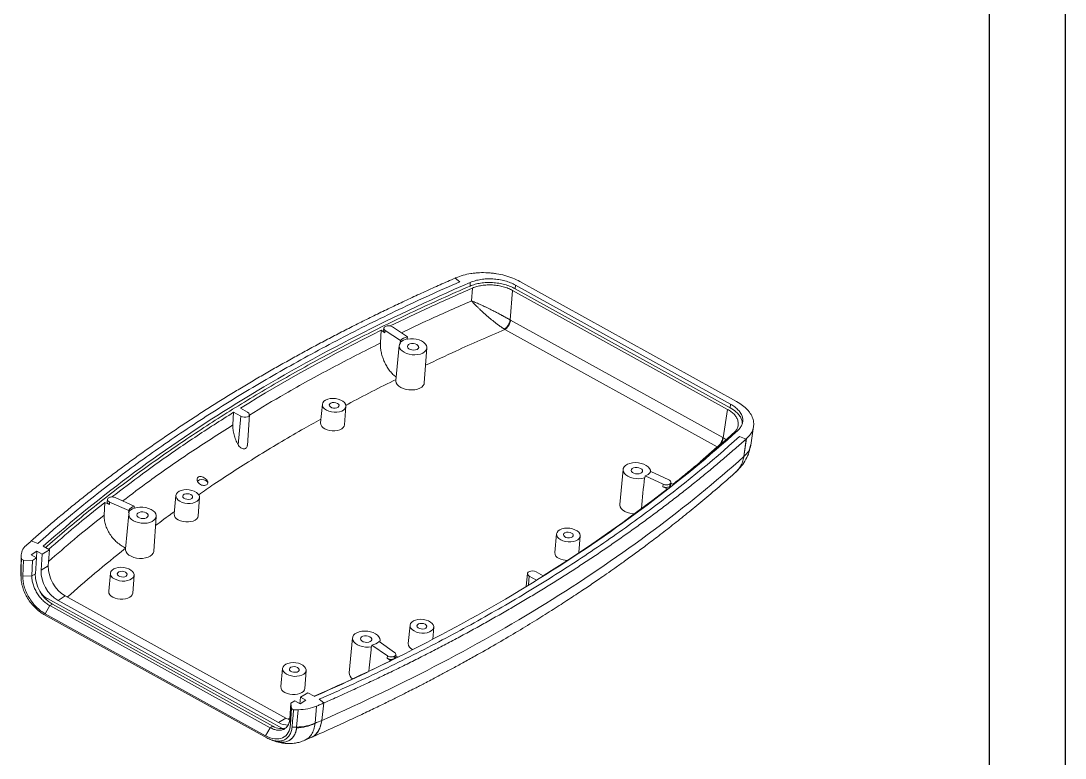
# Model space of a CAD drawing. Header units: inches. Extents: x 1568 to 2997, y 532 to 848.
# Drawn here: x 2470.1 to 2573.8, y 602.2 to 675.4 of the extents above; entities that cross this region are included whole.
import ezdxf

# ---------------------------------------------------------------- set-up
doc = ezdxf.new("R2010")
doc.units = ezdxf.units.IN

msp = doc.modelspace()

# ---------------------------------------------------------------- linework, layer by layer
for p, q in [((2573.801, 847.734), (2573.801, 531.77)), ((2566.278, 840.211), (2566.278, 539.293))]:
    msp.add_line(p, q)
at = {"color": 7, "linetype": 'Continuous', "lineweight": 15}
for p, q in [((2513.264, 649.892), (2513.731, 649.537)), ((2513.731, 649.537), (2513.264, 649.892)), ((2514.756, 649.461), (2514.73, 649.099)), ((2514.873, 647.634), (2514.977, 648.9)), ((2519.209, 648.836), (2519.245, 649.197)), ((2519.245, 649.197), (2540.595, 637.377)), ((2541.185, 637.649), (2519.673, 649.559)), ((2518.72, 645.735), (2518.96, 648.666)), ((2518.96, 648.666), (2540.286, 636.859)), ((2519.209, 648.836), (2540.56, 637.015)), ((2506.183, 644.926), (2506.154, 644.682)), ((2506.346, 645.104), (2506.331, 645.097)), ((2507.022, 645.055), (2508.515, 644.054)), ((2539.25, 633.133), (2518.201, 644.786)), ((2518.761, 645.712), (2518.72, 645.735)), ((2518.761, 645.712), (2539.81, 634.058)), ((2505.922, 644.709), (2505.844, 643.453)), ((2506.285, 644.466), (2505.922, 644.709)), ((2506.285, 644.466), (2506.312, 644.704)), ((2507.817, 643.696), (2506.312, 644.704)), ((2507.796, 643.496), (2507.817, 643.696)), ((2508.515, 644.054), (2508.501, 643.857)), ((2508.537, 643.833), (2508.501, 643.857)), ((2507.712, 643.193), (2507.381, 639.731)), ((2507.833, 643.472), (2507.796, 643.496)), ((2510.189, 639.493), (2510.446, 642.961)), ((2491.193, 635.315), (2491.264, 636.569)), ((2491.982, 636.171), (2491.264, 636.569)), ((2491.933, 636.983), (2492.65, 636.586)), ((2500.074, 637.365), (2499.899, 635.534)), ((2502.282, 635.332), (2502.418, 637.166)), ((2540.286, 636.859), (2539.851, 634.036)), ((2540.595, 637.377), (2540.56, 637.015)), ((2491.706, 633.356), (2491.982, 636.171)), ((2492.634, 633.265), (2492.829, 636.339)), ((2542.591, 633.303), (2542.878, 635.165)), ((2539.851, 634.036), (2539.81, 634.058)), ((2541.495, 634.165), (2542.127, 633.913)), ((2541.495, 634.165), (2542.127, 633.913)), ((2542.178, 633.959), (2541.902, 632.173)), ((2542.127, 633.913), (2541.902, 632.173)), ((2542.127, 633.913), (2541.902, 632.173)), ((2529.921, 630.898), (2529.589, 627.435)), ((2532.101, 630.251), (2532.082, 630.05)), ((2533.903, 629.428), (2532.101, 630.251)), ((2532.654, 630.652), (2532.655, 630.665)), ((2532.669, 630.682), (2534.458, 629.865)), ((2541.131, 630.657), (2541.184, 630.713)), ((2532.039, 630.07), (2532.082, 630.05)), ((2533.903, 629.428), (2533.884, 629.185)), ((2534.319, 628.987), (2533.884, 629.185)), ((2534.551, 629.219), (2534.57, 629.463)), ((2534.551, 629.219), (2534.568, 629.233)), ((2534.581, 629.471), (2534.568, 629.233)), ((2534.57, 629.463), (2534.581, 629.471)), ((2534.651, 629.372), (2534.665, 629.617)), ((2534.66, 629.528), (2534.878, 629.428)), ((2485.532, 628.313), (2485.357, 626.483)), ((2478.42, 626.371), (2478.484, 627.622)), ((2478.932, 627.425), (2478.484, 627.622)), ((2478.747, 627.936), (2478.719, 627.69)), ((2478.841, 628.071), (2478.83, 628.062)), ((2478.932, 627.425), (2478.959, 627.664)), ((2480.861, 626.824), (2478.959, 627.664)), ((2479.5, 628.107), (2481.405, 627.265)), ((2481.405, 627.265), (2481.389, 627.068)), ((2487.74, 626.28), (2487.876, 628.114)), ((2480.853, 626.475), (2480.522, 623.013)), ((2480.841, 626.623), (2480.861, 626.824)), ((2480.885, 626.604), (2480.841, 626.623)), ((2481.433, 627.049), (2481.389, 627.068)), ((2483.33, 622.774), (2483.587, 626.243)), ((2523.323, 624.493), (2523.148, 622.663)), ((2525.544, 622.653), (2525.666, 624.294)), ((2471.816, 623.555), (2471.183, 623.807)), ((2471.183, 623.807), (2471.816, 623.555)), ((2472.99, 622.92), (2472.353, 623.272)), ((2470.176, 622.379), (2470.148, 620.586)), ((2470.151, 620.487), (2470.178, 622.269)), ((2470.197, 621.998), (2470.178, 622.269)), ((2470.409, 621.881), (2470.197, 621.998)), ((2471.164, 622.416), (2471.736, 622.772)), ((2471.164, 622.416), (2471.702, 622.118)), ((2471.702, 622.118), (2471.305, 621.871)), ((2471.702, 622.118), (2471.582, 620.54)), ((2471.681, 622.13), (2471.736, 622.772)), ((2471.736, 622.772), (2472.274, 622.474)), ((2472.274, 622.474), (2472.154, 620.896)), ((2472.99, 622.92), (2472.274, 622.474)), ((2472.869, 621.342), (2472.99, 622.92)), ((2470.342, 620.31), (2470.409, 621.881)), ((2470.409, 621.881), (2471.305, 621.871)), ((2471.305, 621.871), (2471.239, 620.327)), ((2472.154, 620.896), (2472.869, 621.342)), ((2470.148, 620.454), (2470.151, 620.385)), ((2470.151, 620.487), (2470.169, 620.214)), ((2470.151, 620.385), (2470.166, 620.203)), ((2471.239, 620.327), (2470.342, 620.31)), ((2471.239, 620.327), (2471.582, 620.54)), ((2479.033, 620.605), (2478.862, 618.814)), ((2481.244, 618.612), (2481.377, 620.406)), ((2520.437, 620.573), (2520.301, 619.298)), ((2521.334, 619.92), (2520.616, 620.318)), ((2521.283, 620.734), (2522, 620.337)), ((2496.104, 605.173), (2472.777, 618.088)), ((2474.558, 618.339), (2473.843, 617.894)), ((2473.843, 617.894), (2495.729, 605.777)), ((2496.444, 606.222), (2474.558, 618.339)), ((2472.557, 616.582), (2473.015, 617.379)), ((2473.271, 617.538), (2473.015, 617.379)), ((2473.015, 617.379), (2494.901, 605.262)), ((2473.271, 617.538), (2495.157, 605.421)), ((2472.434, 616.511), (2494.552, 604.266)), ((2494.443, 604.465), (2472.557, 616.582)), ((2508.781, 615.442), (2508.606, 613.611)), ((2511.036, 614.048), (2511.124, 615.243)), ((2503.062, 614.179), (2502.731, 610.717)), ((2505.705, 613.811), (2507.248, 612.744)), ((2505.782, 613.758), (2505.796, 613.947)), ((2504.931, 613.29), (2504.967, 613.266)), ((2504.986, 613.467), (2504.967, 613.266)), ((2506.526, 612.401), (2504.986, 613.467)), ((2506.526, 612.401), (2506.506, 612.158)), ((2506.868, 611.908), (2506.506, 612.158)), ((2507.19, 612.106), (2507.21, 612.349)), ((2507.21, 612.349), (2507.224, 612.356)), ((2507.224, 612.356), (2507.211, 612.117)), ((2507.36, 612.3), (2507.373, 612.545)), ((2507.366, 612.414), (2507.584, 612.263)), ((2496.117, 611.147), (2495.945, 609.356)), ((2498.327, 609.154), (2498.46, 610.948)), ((2497.9, 608.287), (2498.615, 608.732)), ((2499.252, 608.38), (2498.615, 608.732)), ((2496.839, 606.154), (2496.931, 607.684)), ((2496.931, 607.684), (2497.327, 607.931)), ((2496.931, 607.684), (2497, 607.159)), ((2497.327, 607.931), (2497.866, 607.633)), ((2497.84, 607.647), (2497.9, 608.287)), ((2498.438, 607.989), (2497.866, 607.633)), ((2497.9, 608.287), (2498.438, 607.989)), ((2500.23, 607.726), (2499.764, 608.081)), ((2500.23, 607.726), (2499.764, 608.081)), ((2500.006, 605.985), (2500.23, 607.726)), ((2500.006, 605.985), (2500.23, 607.726)), ((2497, 607.159), (2496.907, 605.603)), ((2497.212, 607.042), (2497, 607.159)), ((2497.212, 607.042), (2497.673, 607.047)), ((2497.673, 607.047), (2497.522, 605.333)), ((2499.491, 607.402), (2499.343, 605.724)), ((2494.901, 605.262), (2495.157, 605.421)), ((2495.729, 605.777), (2496.444, 606.222)), ((2496.907, 605.603), (2496.839, 606.154)), ((2494.443, 604.465), (2494.901, 605.262)), ((2497.522, 605.333), (2497.06, 605.325)), ((2498.308, 604.007), (2498.997, 604.311)), ((2495.258, 603.957), (2495.172, 603.997))]:
    msp.add_line(p, q, dxfattribs=at)
at = {"color": 8, "linetype": 'Continuous', "lineweight": 15}
for p, q in [((2537.575, 631.64), (2539.25, 633.133)), ((2520.529, 619.435), (2520.616, 620.318)), ((2472.777, 618.088), (2472.648, 618.008)), ((2496.675, 606.134), (2496.842, 606.21)), ((2495.172, 603.997), (2495.129, 604.016))]:
    msp.add_line(p, q, dxfattribs=at)
at = {"color": 7, "linetype": 'Continuous', "lineweight": 15, "flags": 128}
for points in [[(2508.537, 643.833), (2508.815, 643.868), (2509.105, 643.866), (2509.394, 643.828), (2509.669, 643.757), (2509.917, 643.654), (2510.127, 643.524), (2510.29, 643.375), (2510.397, 643.211), (2510.445, 643.042), (2510.431, 642.873), (2510.356, 642.714), (2510.222, 642.571), (2510.037, 642.451), (2509.809, 642.358), (2509.547, 642.299), (2509.264, 642.274), (2508.973, 642.286), (2508.686, 642.333), (2508.418, 642.413), (2508.179, 642.524), (2507.981, 642.659), (2507.833, 642.813), (2507.741, 642.979), (2507.71, 643.149), (2507.741, 643.316), (2507.833, 643.472)], [(2509.444, 643.3), (2509.563, 643.211), (2509.63, 643.107), (2509.636, 642.999), (2509.583, 642.899), (2509.474, 642.818), (2509.323, 642.764), (2509.145, 642.744), (2508.961, 642.76), (2508.789, 642.809), (2508.648, 642.887), (2508.554, 642.985), (2508.517, 643.092), (2508.541, 643.198), (2508.623, 643.289), (2508.754, 643.357), (2508.921, 643.395), (2509.105, 643.397), (2509.286, 643.364), (2509.444, 643.3)], [(2510.189, 639.493), (2510.166, 639.379), (2510.082, 639.219), (2509.941, 639.077), (2509.749, 638.958), (2509.515, 638.868), (2509.249, 638.81), (2508.962, 638.787), (2508.667, 638.799), (2508.378, 638.848), (2508.107, 638.929), (2507.865, 639.041), (2507.664, 639.177), (2507.511, 639.332), (2507.415, 639.499), (2507.379, 639.671), (2507.381, 639.731)], [(2500.483, 636.786), (2500.298, 636.913), (2500.164, 637.058), (2500.088, 637.215), (2500.075, 637.374), (2500.125, 637.526), (2500.235, 637.665), (2500.4, 637.781), (2500.611, 637.87), (2500.855, 637.926), (2501.121, 637.946), (2501.393, 637.929), (2501.658, 637.876), (2501.9, 637.79), (2502.107, 637.676), (2502.267, 637.539), (2502.373, 637.387), (2502.417, 637.228), (2502.399, 637.071), (2502.318, 636.925), (2502.18, 636.796), (2501.991, 636.693), (2501.762, 636.62), (2501.505, 636.582), (2501.234, 636.58), (2500.964, 636.615), (2500.709, 636.685), (2500.483, 636.786)], [(2501.564, 637.459), (2501.676, 637.371), (2501.731, 637.269), (2501.72, 637.165), (2501.645, 637.075), (2501.516, 637.009), (2501.35, 636.978), (2501.171, 636.985), (2501.001, 637.029), (2500.865, 637.105), (2500.78, 637.201), (2500.758, 637.306), (2500.801, 637.405), (2500.905, 637.484), (2501.055, 637.533), (2501.23, 637.546), (2501.408, 637.52), (2501.564, 637.459)], [(2492.65, 636.586), (2492.763, 636.5), (2492.822, 636.399), (2492.821, 636.296), (2492.758, 636.202), (2492.642, 636.13), (2492.487, 636.088), (2492.311, 636.081), (2492.136, 636.11), (2491.982, 636.171)], [(2502.282, 635.332), (2502.243, 635.186), (2502.146, 635.047), (2501.996, 634.927), (2501.801, 634.832), (2501.57, 634.767), (2501.315, 634.736), (2501.049, 634.739), (2500.784, 634.776), (2500.536, 634.847), (2500.314, 634.946)], [(2532.039, 630.07), (2531.78, 630.007), (2531.498, 629.979), (2531.207, 629.987), (2530.92, 630.031), (2530.649, 630.109), (2530.407, 630.217), (2530.205, 630.351), (2530.052, 630.503), (2529.955, 630.669), (2529.919, 630.839), (2529.944, 631.006), (2530.031, 631.163), (2530.174, 631.302), (2530.368, 631.417), (2530.603, 631.504), (2530.87, 631.557), (2531.155, 631.576), (2531.446, 631.557), (2531.731, 631.504), (2531.995, 631.418), (2532.227, 631.302), (2532.416, 631.163), (2532.554, 631.006), (2532.635, 630.839), (2532.655, 630.669), (2532.655, 630.665)], [(2531.653, 631.004), (2531.772, 630.915), (2531.838, 630.811), (2531.845, 630.703), (2531.791, 630.603), (2531.683, 630.522), (2531.532, 630.469), (2531.354, 630.449), (2531.169, 630.464), (2530.997, 630.513), (2530.856, 630.591), (2530.763, 630.689), (2530.726, 630.796), (2530.749, 630.902), (2530.832, 630.993), (2530.963, 631.062), (2531.13, 631.099), (2531.313, 631.101), (2531.494, 631.069), (2531.653, 631.004)], [(2485.941, 627.735), (2485.756, 627.861), (2485.622, 628.007), (2485.546, 628.163), (2485.533, 628.322), (2485.583, 628.475), (2485.694, 628.613), (2485.858, 628.73), (2486.069, 628.818), (2486.313, 628.874), (2486.579, 628.894), (2486.851, 628.877), (2487.116, 628.825), (2487.358, 628.738), (2487.565, 628.624), (2487.725, 628.487), (2487.831, 628.335), (2487.876, 628.176), (2487.857, 628.02), (2487.776, 627.873), (2487.638, 627.745), (2487.449, 627.641), (2487.22, 627.568), (2486.963, 627.53), (2486.692, 627.529), (2486.422, 627.564), (2486.167, 627.634), (2485.941, 627.735)], [(2487.022, 628.407), (2487.134, 628.32), (2487.189, 628.217), (2487.178, 628.114), (2487.103, 628.023), (2486.974, 627.958), (2486.809, 627.926), (2486.629, 627.933), (2486.46, 627.977), (2486.323, 628.053), (2486.238, 628.15), (2486.216, 628.254), (2486.26, 628.353), (2486.363, 628.433), (2486.513, 628.482), (2486.688, 628.494), (2486.866, 628.468), (2487.022, 628.407)], [(2481.433, 627.049), (2481.688, 627.117), (2481.967, 627.15), (2482.258, 627.147), (2482.546, 627.108), (2482.82, 627.035), (2483.067, 626.931), (2483.276, 626.801), (2483.436, 626.65), (2483.541, 626.487), (2483.587, 626.317), (2483.57, 626.149), (2483.493, 625.99), (2483.357, 625.848), (2483.17, 625.728), (2482.94, 625.637), (2482.678, 625.579), (2482.394, 625.555), (2482.103, 625.568), (2481.817, 625.617), (2481.549, 625.699), (2481.312, 625.81), (2481.116, 625.946), (2480.969, 626.101), (2480.88, 626.267), (2480.851, 626.437), (2480.885, 626.604)], [(2531.062, 626.491), (2530.89, 626.502), (2530.6, 626.549), (2530.328, 626.629), (2530.084, 626.739), (2529.881, 626.874), (2529.726, 627.028), (2529.627, 627.195), (2529.588, 627.367), (2529.589, 627.435)], [(2482.585, 626.581), (2482.704, 626.492), (2482.771, 626.388), (2482.777, 626.28), (2482.724, 626.181), (2482.615, 626.1), (2482.464, 626.046), (2482.287, 626.026), (2482.102, 626.041), (2481.93, 626.091), (2481.789, 626.168), (2481.695, 626.266), (2481.658, 626.374), (2481.682, 626.479), (2481.764, 626.571), (2481.896, 626.639), (2482.062, 626.676), (2482.246, 626.679), (2482.427, 626.646), (2482.585, 626.581)], [(2487.74, 626.28), (2487.701, 626.135), (2487.604, 625.995), (2487.454, 625.875), (2487.259, 625.781), (2487.028, 625.716), (2486.773, 625.684), (2486.507, 625.687), (2486.243, 625.725), (2485.994, 625.795), (2485.773, 625.894)], [(2523.731, 623.915), (2523.546, 624.042), (2523.412, 624.187), (2523.337, 624.343), (2523.324, 624.502), (2523.374, 624.655), (2523.484, 624.793), (2523.649, 624.91), (2523.859, 624.999), (2524.104, 625.055), (2524.369, 625.075), (2524.642, 625.058), (2524.906, 625.005), (2525.148, 624.919), (2525.355, 624.804), (2525.516, 624.667), (2525.621, 624.515), (2525.666, 624.357), (2525.647, 624.2), (2525.567, 624.053), (2525.428, 623.925), (2525.239, 623.821), (2525.01, 623.749), (2524.753, 623.71), (2524.483, 623.709), (2524.212, 623.744), (2523.957, 623.814), (2523.731, 623.915)], [(2524.812, 624.588), (2524.925, 624.5), (2524.979, 624.397), (2524.968, 624.294), (2524.893, 624.203), (2524.764, 624.138), (2524.599, 624.106), (2524.419, 624.113), (2524.25, 624.158), (2524.113, 624.233), (2524.028, 624.33), (2524.006, 624.435), (2524.05, 624.533), (2524.154, 624.613), (2524.303, 624.662), (2524.479, 624.675), (2524.656, 624.649), (2524.812, 624.588)], [(2483.33, 622.774), (2483.328, 622.749), (2483.274, 622.581), (2483.16, 622.427), (2482.989, 622.294), (2482.771, 622.188), (2482.515, 622.114), (2482.232, 622.074), (2481.935, 622.071), (2481.638, 622.105), (2481.354, 622.174), (2481.096, 622.276), (2480.875, 622.405), (2480.701, 622.556), (2480.583, 622.722), (2480.525, 622.896), (2480.522, 623.013)], [(2470.197, 621.998), (2470.187, 621.392), (2470.178, 620.803), (2470.169, 620.214)], [(2479.442, 620.026), (2479.257, 620.153), (2479.123, 620.298), (2479.047, 620.455), (2479.034, 620.613), (2479.084, 620.766), (2479.195, 620.905), (2479.359, 621.021), (2479.57, 621.11), (2479.814, 621.166), (2480.08, 621.186), (2480.352, 621.169), (2480.617, 621.116), (2480.859, 621.03), (2481.066, 620.916), (2481.226, 620.779), (2481.332, 620.627), (2481.377, 620.468), (2481.358, 620.311), (2481.277, 620.165), (2481.139, 620.036), (2480.95, 619.933), (2480.721, 619.86), (2480.464, 619.822), (2480.193, 619.82), (2479.923, 619.855), (2479.668, 619.925), (2479.442, 620.026)], [(2470.151, 620.567), (2470.149, 620.541), (2470.149, 620.534)], [(2480.523, 620.699), (2480.635, 620.611), (2480.69, 620.509), (2480.679, 620.405), (2480.604, 620.315), (2480.475, 620.249), (2480.31, 620.218), (2480.13, 620.225), (2479.961, 620.269), (2479.824, 620.344), (2479.739, 620.441), (2479.717, 620.546), (2479.761, 620.645), (2479.864, 620.724), (2480.014, 620.773), (2480.189, 620.786), (2480.367, 620.76), (2480.523, 620.699)], [(2520.616, 620.318), (2520.502, 620.404), (2520.443, 620.505), (2520.445, 620.609), (2520.507, 620.702), (2520.623, 620.775), (2520.779, 620.817), (2520.954, 620.824), (2521.13, 620.795), (2521.283, 620.734)], [(2481.244, 618.612), (2481.205, 618.466), (2481.108, 618.327), (2480.958, 618.207), (2480.763, 618.112), (2480.532, 618.047), (2480.277, 618.016), (2480.011, 618.019), (2479.747, 618.056), (2479.498, 618.127), (2479.277, 618.226)], [(2509.189, 614.863), (2509.004, 614.99), (2508.87, 615.135), (2508.795, 615.292), (2508.782, 615.45), (2508.832, 615.603), (2508.942, 615.742), (2509.107, 615.858), (2509.317, 615.947), (2509.562, 616.003), (2509.827, 616.023), (2510.1, 616.006), (2510.364, 615.953), (2510.606, 615.867), (2510.813, 615.752), (2510.974, 615.616), (2511.079, 615.464), (2511.124, 615.305), (2511.106, 615.148), (2511.025, 615.002), (2510.886, 614.873), (2510.697, 614.77), (2510.468, 614.697), (2510.212, 614.659), (2509.941, 614.657), (2509.67, 614.692), (2509.415, 614.762), (2509.189, 614.863)], [(2504.931, 613.29), (2504.651, 613.261), (2504.36, 613.268), (2504.072, 613.311), (2503.8, 613.387), (2503.557, 613.494), (2503.353, 613.627), (2503.198, 613.779), (2503.099, 613.944), (2503.06, 614.114), (2503.083, 614.281), (2503.167, 614.439), (2503.309, 614.579), (2503.501, 614.695), (2503.735, 614.783), (2504, 614.838), (2504.285, 614.857), (2504.577, 614.84), (2504.861, 614.788), (2505.126, 614.703), (2505.36, 614.588), (2505.551, 614.45), (2505.691, 614.294), (2505.774, 614.127), (2505.797, 613.957), (2505.757, 613.791), (2505.751, 613.779)], [(2510.27, 615.536), (2510.383, 615.448), (2510.437, 615.346), (2510.426, 615.242), (2510.351, 615.152), (2510.222, 615.086), (2510.057, 615.055), (2509.877, 615.062), (2509.708, 615.106), (2509.572, 615.181), (2509.486, 615.278), (2509.464, 615.383), (2509.508, 615.482), (2509.612, 615.561), (2509.761, 615.61), (2509.937, 615.623), (2510.114, 615.597), (2510.27, 615.536)], [(2504.794, 614.286), (2504.913, 614.197), (2504.979, 614.093), (2504.986, 613.985), (2504.932, 613.885), (2504.824, 613.804), (2504.673, 613.75), (2504.495, 613.73), (2504.31, 613.746), (2504.138, 613.795), (2503.998, 613.873), (2503.904, 613.971), (2503.867, 614.078), (2503.891, 614.183), (2503.973, 614.275), (2504.104, 614.343), (2504.271, 614.381), (2504.455, 614.383), (2504.636, 614.35), (2504.794, 614.286)], [(2496.525, 610.568), (2496.34, 610.695), (2496.207, 610.84), (2496.131, 610.996), (2496.118, 611.155), (2496.168, 611.308), (2496.278, 611.446), (2496.443, 611.563), (2496.653, 611.652), (2496.898, 611.708), (2497.163, 611.728), (2497.436, 611.711), (2497.7, 611.658), (2497.942, 611.572), (2498.149, 611.457), (2498.31, 611.32), (2498.415, 611.168), (2498.46, 611.01), (2498.442, 610.853), (2498.361, 610.706), (2498.222, 610.578), (2498.034, 610.474), (2497.805, 610.402), (2497.548, 610.364), (2497.277, 610.362), (2497.007, 610.397), (2496.752, 610.467), (2496.525, 610.568)], [(2497.606, 611.241), (2497.719, 611.153), (2497.773, 611.051), (2497.762, 610.947), (2497.687, 610.856), (2497.558, 610.791), (2497.393, 610.76), (2497.214, 610.766), (2497.044, 610.811), (2496.908, 610.886), (2496.822, 610.983), (2496.8, 611.088), (2496.844, 611.187), (2496.948, 611.266), (2497.097, 611.315), (2497.273, 611.328), (2497.45, 611.302), (2497.606, 611.241)], [(2498.327, 609.154), (2498.289, 609.008), (2498.192, 608.869), (2498.042, 608.749), (2497.847, 608.654), (2497.616, 608.589), (2497.361, 608.557), (2497.095, 608.56), (2496.831, 608.598), (2496.582, 608.668), (2496.361, 608.768)], [(2497.06, 605.325), (2497.112, 605.909), (2497.162, 606.475), (2497.212, 607.042)], [(2496.828, 606.054), (2496.735, 606.086), (2496.444, 606.222)], [(2495.258, 603.957), (2495.356, 603.927), (2495.367, 603.925)]]:
    msp.add_lwpolyline(points, dxfattribs=at)
at = {"color": 7, "linetype": 'Continuous', "lineweight": 15}
for centre, radius, start, end in [((2517.328, 645.969), 1.411, 305.47969, 350.47284), ((2517.403, 645.901), 1.371, 305.59994, 352.07689), ((2508.688, 642.626), 1.246, 98.61212, 135.68027), ((2508.705, 642.825), 1.244, 98.75354, 135.53976), ((2500.528, 635.538), 0.629, 180.33177, 250.12712), ((2538.452, 634.247), 1.371, 305.59994, 352.07689), ((2531.858, 631.162), 0.943, 284.9282, 329.34608), ((2488.129, 629.19), 0.712, 57.80244, 129.64282), ((2488.405, 629.52), 0.291, 1.7172, 69.18464), ((2481.654, 626.403), 0.897, 106.11097, 152.04256), ((2481.636, 626.204), 0.899, 105.93691, 152.21689), ((2485.986, 626.486), 0.629, 180.33177, 250.12712), ((2523.777, 622.666), 0.629, 180.33177, 250.12712), ((2524.431, 623.739), 1.877, 242.45107, 268.463), ((2475.548, 620.829), 3.395, 178.87061, 239.85531), ((2476.263, 621.275), 3.395, 178.87061, 239.85531), ((2474.976, 620.473), 3.395, 178.87061, 239.85531), ((2479.491, 618.818), 0.629, 180.33177, 250.12712), ((2473.938, 620.111), 2.332, 219.91853, 240.12908), ((2504.81, 614.756), 1.301, 277.76402, 313.43504), ((2509.235, 613.615), 0.629, 180.33177, 250.12712), ((2503.438, 610.722), 0.707, 180.43736, 239.19016), ((2496.575, 609.359), 0.629, 180.33177, 250.12712), ((2495.973, 606.637), 1.464, 236.14671, 292.62155), ((2496.62, 607.253), 1.724, 238.89575, 272.45589), ((2497.372, 609.687), 4.452, 271.79813, 296.2576)]:
    msp.add_arc(centre, radius, start, end, dxfattribs=at)
at = {"color": 8, "linetype": 'Continuous', "lineweight": 15}
msp.add_arc((2538.465, 634.207), 1.396, 322.28006, 352.98684, dxfattribs=at)
at = {"color": 7, "linetype": 'Continuous', "lineweight": 15}
for centre, major_axis, ratio, start_param, end_param in [((2529.975, 619.942), (6.706, 69.814), 0.0156518, 4.8156402, 4.8594792), ((2502.837, 601.568), (7.045, 70.54), 0.0131524, 4.8462336, 4.8806493)]:
    msp.add_ellipse(centre, major_axis=major_axis, ratio=ratio, start_param=start_param, end_param=end_param, dxfattribs=at)
for points in [[(2513.34, 649.925), (2513.315, 649.914), (2513.29, 649.903), (2513.264, 649.892)], [(2518.201, 644.786), (2518.183, 644.797), (2518.165, 644.808), (2518.147, 644.82)], [(2505.922, 644.709), (2501.018, 642.285), (2496.347, 639.706), (2491.933, 636.983)], [(2542.178, 633.959), (2542.161, 633.944), (2542.144, 633.928), (2542.127, 633.913)], [(2522, 620.337), (2526.372, 623.083), (2530.484, 625.971), (2534.319, 628.987)], [(2470.151, 620.385), (2470.15, 620.416), (2470.15, 620.469), (2470.151, 620.487)], [(2499.341, 605.694), (2499.563, 605.791), (2499.785, 605.888), (2500.006, 605.985)], [(2499.341, 605.694), (2499.342, 605.704), (2499.343, 605.714), (2499.343, 605.724)], [(2497.522, 605.333), (2497.52, 605.315), (2497.515, 605.265), (2497.512, 605.237)]]:
    msp.add_open_spline(points, degree=3, dxfattribs=at)
for points, knots in [([(2519.673, 649.559), (2519.453, 649.681), (2519.219, 649.791), (2518.85, 649.938), (2518.724, 649.984), (2518.465, 650.07), (2518.331, 650.111), (2517.925, 650.221), (2517.649, 650.28), (2517.227, 650.349), (2517.085, 650.368), (2516.799, 650.399), (2516.654, 650.411), (2516.221, 650.436), (2515.936, 650.438), (2515.514, 650.419), (2515.374, 650.409), (2515.096, 650.381), (2514.957, 650.364), (2514.552, 650.3), (2514.293, 650.244), (2513.798, 650.105), (2513.561, 650.022), (2513.34, 649.925)], [0, 0, 0, 0, 0.125, 0.125, 0.1875, 0.1875, 0.25, 0.25, 0.375, 0.375, 0.4375, 0.4375, 0.5, 0.5, 0.625, 0.625, 0.6875, 0.6875, 0.75, 0.75, 0.875, 0.875, 1, 1, 1, 1]), ([(2471.183, 623.807), (2471.357, 623.961), (2471.704, 624.267), (2472.23, 624.725), (2472.759, 625.181), (2473.291, 625.635), (2473.827, 626.087), (2474.367, 626.537), (2474.91, 626.985), (2475.456, 627.43), (2476.007, 627.874), (2476.56, 628.316), (2477.118, 628.756), (2477.679, 629.194), (2478.243, 629.63), (2478.811, 630.064), (2479.383, 630.496), (2479.958, 630.926), (2480.537, 631.354), (2481.119, 631.78), (2481.705, 632.204), (2482.295, 632.626), (2482.888, 633.046), (2483.484, 633.465), (2484.085, 633.881), (2484.688, 634.295), (2485.296, 634.707), (2485.906, 635.117), (2486.521, 635.525), (2487.139, 635.931), (2487.76, 636.335), (2488.386, 636.738), (2489.014, 637.138), (2489.647, 637.536), (2490.282, 637.932), (2490.922, 638.327), (2491.565, 638.719), (2492.211, 639.109), (2492.861, 639.497), (2493.515, 639.884), (2494.172, 640.268), (2494.833, 640.65), (2495.497, 641.031), (2496.165, 641.409), (2496.837, 641.785), (2497.512, 642.16), (2498.19, 642.532), (2498.872, 642.902), (2499.558, 643.271), (2500.247, 643.637), (2500.94, 644.002), (2501.637, 644.364), (2502.337, 644.725), (2503.04, 645.083), (2503.747, 645.439), (2504.458, 645.794), (2505.172, 646.146), (2505.89, 646.497), (2506.611, 646.846), (2507.336, 647.192), (2508.065, 647.537), (2508.797, 647.879), (2509.532, 648.22), (2510.272, 648.558), (2511.014, 648.895), (2511.761, 649.23), (2512.511, 649.562), (2513.013, 649.782), (2513.264, 649.892)], [0, 0, 0, 0, 0.01527627, 0.03054136, 0.0457956, 0.06103933, 0.07627289, 0.09149662, 0.10671086, 0.12191595, 0.13711224, 0.15230005, 0.16747975, 0.18265166, 0.19781613, 0.21297351, 0.22812415, 0.24326838, 0.25840655, 0.27353901, 0.2886661, 0.30378817, 0.31890557, 0.33401865, 0.34912774, 0.36423321, 0.37933539, 0.39443465, 0.40953131, 0.42462574, 0.43971829, 0.45480929, 0.46989911, 0.48498808, 0.50007657, 0.51516491, 0.53025346, 0.54534257, 0.56043259, 0.57552386, 0.59061673, 0.60571156, 0.62080869, 0.63590847, 0.65101125, 0.66611738, 0.68122721, 0.69634108, 0.71145934, 0.72658234, 0.74171042, 0.75684394, 0.77198323, 0.78712865, 0.80228053, 0.81743924, 0.8326051, 0.84777846, 0.86295967, 0.87814906, 0.89334699, 0.90855379, 0.92376981, 0.93899538, 0.95423085, 0.96947654, 0.98473282, 1, 1, 1, 1]), ([(2513.731, 649.537), (2511.677, 648.64), (2509.656, 647.719), (2505.689, 645.828), (2503.742, 644.858), (2499.922, 642.871), (2498.047, 641.852), (2494.379, 639.769), (2492.585, 638.705), (2489.078, 636.531), (2487.364, 635.42), (2484.02, 633.156), (2482.392, 632.003), (2477.638, 628.486), (2474.642, 626.06), (2471.816, 623.555)], [0, 0, 0, 0, 0.125, 0.125, 0.25, 0.25, 0.375, 0.375, 0.5, 0.5, 0.625, 0.625, 0.75, 0.75, 1, 1, 1, 1]), ([(2513.731, 649.537), (2511.677, 648.64), (2509.656, 647.719), (2505.689, 645.828), (2503.742, 644.858), (2499.922, 642.871), (2498.047, 641.852), (2494.379, 639.769), (2492.585, 638.705), (2489.078, 636.531), (2487.364, 635.42), (2484.02, 633.156), (2482.392, 632.003), (2477.638, 628.486), (2474.642, 626.06), (2471.816, 623.555)], [0, 0, 0, 0, 0.125, 0.125, 0.25, 0.25, 0.375, 0.375, 0.5, 0.5, 0.625, 0.625, 0.75, 0.75, 1, 1, 1, 1]), ([(2472.353, 623.272), (2475.211, 625.797), (2478.233, 628.254), (2484.646, 632.992), (2488.029, 635.277), (2495.125, 639.66), (2498.842, 641.759), (2506.578, 645.759), (2510.598, 647.661), (2514.756, 649.461)], [0, 0, 0, 0, 0.25, 0.25, 0.5, 0.5, 0.75, 0.75, 1, 1, 1, 1]), ([(2472.59, 623.14), (2472.659, 623.201), (2473.354, 623.812), (2474.697, 624.964), (2476.651, 626.582), (2478.656, 628.177), (2480.712, 629.748), (2482.819, 631.295), (2484.976, 632.818), (2487.183, 634.315), (2489.438, 635.787), (2491.742, 637.233), (2494.093, 638.652), (2496.491, 640.045), (2498.935, 641.41), (2501.424, 642.747), (2503.956, 644.056), (2506.532, 645.338), (2509.185, 646.607), (2511.912, 647.864), (2513.791, 648.687), (2514.73, 649.099)], [0, 0, 0, 0, 0.0060711, 0.0610438, 0.1160166, 0.1710048, 0.2259779, 0.280951, 0.335924, 0.3908971, 0.4458701, 0.5008432, 0.5558334, 0.6108065, 0.6657795, 0.7207526, 0.7757256, 0.8306986, 0.8856716, 0.9428267, 1, 1, 1, 1]), ([(2514.977, 648.9), (2513.56, 648.277), (2510.787, 647.058), (2508.112, 645.77), (2506.804, 645.14)], [0, 0, 0, 0, 0.5110414, 1, 1, 1, 1]), ([(2514.73, 649.099), (2514.887, 649.166), (2515.053, 649.225), (2515.405, 649.323), (2515.592, 649.362), (2515.972, 649.421), (2516.167, 649.44), (2516.566, 649.458), (2516.771, 649.457), (2517.175, 649.433), (2517.375, 649.411), (2517.674, 649.362), (2517.774, 649.343), (2517.97, 649.3), (2518.067, 649.276), (2518.351, 649.198), (2518.533, 649.138), (2518.885, 648.999), (2519.053, 648.921), (2519.209, 648.836)], [0, 0, 0, 0, 0.125, 0.125, 0.25, 0.25, 0.375, 0.375, 0.5, 0.5, 0.625, 0.625, 0.6875, 0.6875, 0.75, 0.75, 0.875, 0.875, 1, 1, 1, 1]), ([(2514.756, 649.461), (2514.913, 649.529), (2515.079, 649.587), (2515.432, 649.685), (2515.619, 649.725), (2516, 649.784), (2516.195, 649.803), (2516.595, 649.821), (2516.801, 649.82), (2517.206, 649.796), (2517.407, 649.774), (2517.706, 649.724), (2517.806, 649.705), (2518.003, 649.662), (2518.1, 649.639), (2518.384, 649.561), (2518.567, 649.5), (2518.919, 649.361), (2519.088, 649.283), (2519.244, 649.197)], [0, 0, 0, 0, 0.125, 0.125, 0.25, 0.25, 0.375, 0.375, 0.5, 0.5, 0.625, 0.625, 0.6875, 0.6875, 0.75, 0.75, 0.875, 0.875, 1, 1, 1, 1]), ([(2518.96, 648.666), (2518.821, 648.743), (2518.675, 648.812), (2518.365, 648.935), (2518.202, 648.99), (2517.861, 649.082), (2517.687, 649.12), (2517.334, 649.177), (2517.153, 649.197), (2516.79, 649.218), (2516.611, 649.22), (2516.345, 649.208), (2516.257, 649.202), (2516.082, 649.185), (2515.995, 649.174), (2515.74, 649.134), (2515.577, 649.099), (2515.266, 649.012), (2515.116, 648.96), (2514.977, 648.9)], [0, 0, 0, 0, 0.125, 0.125, 0.25, 0.25, 0.375, 0.375, 0.5, 0.5, 0.625, 0.625, 0.6875, 0.6875, 0.75, 0.75, 0.875, 0.875, 1, 1, 1, 1]), ([(2518.147, 644.82), (2518.123, 644.835), (2518.075, 644.866), (2518.001, 644.915), (2517.925, 644.965), (2517.847, 645.018), (2517.768, 645.073), (2517.638, 645.166), (2517.452, 645.302), (2517.14, 645.54), (2516.742, 645.862), (2516.368, 646.185), (2516.076, 646.445), (2515.878, 646.626), (2515.68, 646.812), (2515.494, 646.99), (2515.316, 647.168), (2515.172, 647.314), (2515.055, 647.436), (2514.96, 647.537), (2514.902, 647.602), (2514.873, 647.634)], [0, 0, 0, 0, 0.0203396, 0.040897, 0.0616712, 0.0826603, 0.1038623, 0.1252743, 0.1862955, 0.2500347, 0.3692162, 0.5000355, 0.5593669, 0.6245706, 0.6812276, 0.7496023, 0.8127181, 0.8749491, 0.9168028, 0.958504, 1, 1, 1, 1]), ([(2518.72, 645.735), (2518.692, 645.751), (2518.635, 645.783), (2518.547, 645.833), (2518.458, 645.882), (2518.368, 645.933), (2518.276, 645.983), (2518.184, 646.035), (2518.09, 646.086), (2517.996, 646.137), (2517.902, 646.189), (2517.807, 646.24), (2517.677, 646.31), (2517.467, 646.422), (2517.167, 646.578), (2516.881, 646.723), (2516.62, 646.853), (2516.394, 646.964), (2516.145, 647.083), (2515.905, 647.195), (2515.675, 647.299), (2515.457, 647.396), (2515.25, 647.484), (2515.053, 647.564), (2514.933, 647.611), (2514.873, 647.634)], [0, 0, 0, 0, 0.0230763, 0.0460796, 0.0690182, 0.0918962, 0.1147142, 0.1374699, 0.1601576, 0.1827693, 0.2052946, 0.2277212, 0.2500347, 0.2977712, 0.37534, 0.4602757, 0.5003934, 0.5638729, 0.6268395, 0.6894523, 0.7518252, 0.8140355, 0.8761281, 0.9381189, 1, 1, 1, 1]), ([(2506.331, 645.097), (2506.285, 645.074), (2506.249, 645.046), (2506.197, 644.982), (2506.183, 644.947), (2506.179, 644.875), (2506.19, 644.837), (2506.235, 644.767), (2506.269, 644.733), (2506.312, 644.704)], [0, 0, 0, 0, 0.25, 0.25, 0.5, 0.5, 0.75, 0.75, 1, 1, 1, 1]), ([(2507.022, 645.055), (2506.979, 645.084), (2506.927, 645.108), (2506.813, 645.144), (2506.75, 645.156), (2506.626, 645.165), (2506.562, 645.162), (2506.446, 645.143), (2506.392, 645.126), (2506.346, 645.104)], [0, 0, 0, 0, 0.25, 0.25, 0.5, 0.5, 0.75, 0.75, 1, 1, 1, 1]), ([(2506.16, 644.683), (2506.158, 644.66), (2506.154, 644.606), (2506.202, 644.529), (2506.26, 644.484), (2506.285, 644.466)], [0, 0, 0, 0, 0.2990669, 0.7071953, 1, 1, 1, 1]), ([(2507.411, 640.043), (2507.327, 640.11), (2507.135, 640.263), (2506.855, 640.571), (2506.576, 640.946), (2506.335, 641.356), (2506.134, 641.796), (2505.981, 642.244), (2505.88, 642.696), (2505.834, 643.103), (2505.841, 643.347), (2505.844, 643.453)], [0, 0, 0, 0, 0.0901837, 0.2086085, 0.3236954, 0.4421193, 0.557216, 0.6756495, 0.790763, 0.909214, 1, 1, 1, 1]), ([(2542.178, 633.959), (2542.329, 634.094), (2542.456, 634.236), (2542.612, 634.459), (2542.658, 634.535), (2542.738, 634.691), (2542.773, 634.771), (2542.857, 635.013), (2542.888, 635.177), (2542.896, 635.425), (2542.892, 635.508), (2542.873, 635.676), (2542.856, 635.761), (2542.788, 636.013), (2542.719, 636.178), (2542.578, 636.421), (2542.526, 636.502), (2542.408, 636.661), (2542.343, 636.74), (2542.132, 636.971), (2541.971, 637.117), (2541.608, 637.395), (2541.406, 637.527), (2541.185, 637.649)], [0, 0, 0, 0, 0.125, 0.125, 0.1875, 0.1875, 0.25, 0.25, 0.375, 0.375, 0.4375, 0.4375, 0.5, 0.5, 0.625, 0.625, 0.6875, 0.6875, 0.75, 0.75, 0.875, 0.875, 1, 1, 1, 1]), ([(2491.264, 636.569), (2490.613, 636.158), (2488.659, 634.928), (2485.631, 632.901), (2482.252, 630.511), (2480.193, 628.938), (2479.186, 628.168)], [0, 0, 0, 0, 0.153011, 0.4590587, 0.7355019, 1, 1, 1, 1]), ([(2540.916, 634.539), (2541.01, 634.624), (2541.09, 634.713), (2541.219, 634.901), (2541.27, 634.999), (2541.34, 635.202), (2541.358, 635.305), (2541.365, 635.513), (2541.352, 635.62), (2541.295, 635.831), (2541.251, 635.935), (2541.162, 636.088), (2541.129, 636.138), (2541.055, 636.238), (2541.013, 636.288), (2540.881, 636.433), (2540.779, 636.525), (2540.551, 636.699), (2540.424, 636.782), (2540.286, 636.859)], [0, 0, 0, 0, 0.125, 0.125, 0.25, 0.25, 0.375, 0.375, 0.5, 0.5, 0.625, 0.625, 0.6875, 0.6875, 0.75, 0.75, 0.875, 0.875, 1, 1, 1, 1]), ([(2540.56, 637.015), (2540.772, 636.879), (2541.124, 636.653), (2541.466, 636.278), (2541.668, 635.942), (2541.763, 635.671), (2541.758, 635.518), (2541.757, 635.48)], [0, 0, 0, 0, 0.3117288, 0.5186908, 0.7255895, 0.9309721, 1, 1, 1, 1]), ([(2540.595, 637.377), (2540.75, 637.29), (2540.891, 637.197), (2541.148, 636.999), (2541.264, 636.893), (2541.463, 636.677), (2541.546, 636.565), (2541.682, 636.335), (2541.733, 636.216), (2541.797, 635.98), (2541.811, 635.862), (2541.804, 635.627), (2541.782, 635.509), (2541.704, 635.282), (2541.649, 635.172), (2541.503, 634.96), (2541.412, 634.857), (2541.306, 634.762)], [0, 0, 0, 0, 0.125, 0.125, 0.25, 0.25, 0.375, 0.375, 0.5, 0.5, 0.625, 0.625, 0.75, 0.75, 0.875, 0.875, 1, 1, 1, 1]), ([(2491.708, 633.357), (2491.618, 633.516), (2491.539, 633.678), (2491.437, 633.925), (2491.407, 634.008), (2491.35, 634.175), (2491.325, 634.26), (2491.259, 634.511), (2491.229, 634.675), (2491.193, 634.999), (2491.188, 635.16), (2491.196, 635.313)], [0, 0, 0, 0, 0.25, 0.25, 0.375, 0.375, 0.5, 0.5, 0.75, 0.75, 1, 1, 1, 1]), ([(2541.306, 634.762), (2538.488, 632.22), (2535.489, 629.753), (2529.139, 624.985), (2525.787, 622.684), (2518.749, 618.268), (2515.062, 616.153), (2507.379, 612.117), (2503.378, 610.202), (2499.251, 608.38)], [0, 0, 0, 0, 0.25, 0.25, 0.5, 0.5, 0.75, 0.75, 1, 1, 1, 1]), ([(2534.878, 629.428), (2535.068, 629.58), (2535.447, 629.882), (2536.011, 630.338), (2536.571, 630.797), (2537.128, 631.257), (2537.681, 631.719), (2538.23, 632.184), (2538.775, 632.651), (2539.316, 633.119), (2539.853, 633.59), (2540.387, 634.063), (2540.74, 634.38), (2540.916, 634.539)], [0, 0, 0, 0, 0.0906266, 0.1813032, 0.2720318, 0.3628148, 0.4536543, 0.5445525, 0.6355115, 0.7265336, 0.817621, 0.9087757, 1, 1, 1, 1]), ([(2492.624, 633.266), (2492.624, 633.233), (2492.624, 633.144), (2492.555, 633.039), (2492.439, 632.963), (2492.295, 632.94), (2492.136, 632.968), (2491.972, 633.051), (2491.82, 633.183), (2491.745, 633.3), (2491.708, 633.357)], [0, 0, 0, 0, 0.0793178, 0.21597, 0.3385771, 0.4573377, 0.578636, 0.7088436, 0.8565495, 1, 1, 1, 1]), ([(2499.764, 608.081), (2501.811, 608.983), (2503.825, 609.909), (2507.778, 611.81), (2509.718, 612.784), (2513.524, 614.78), (2515.391, 615.803), (2519.045, 617.895), (2520.832, 618.964), (2524.323, 621.147), (2526.03, 622.261), (2529.357, 624.533), (2530.977, 625.69), (2535.707, 629.22), (2538.686, 631.653), (2541.495, 634.165)], [0, 0, 0, 0, 0.125, 0.125, 0.25, 0.25, 0.375, 0.375, 0.5, 0.5, 0.625, 0.625, 0.75, 0.75, 1, 1, 1, 1]), ([(2499.764, 608.081), (2501.811, 608.983), (2503.825, 609.909), (2507.778, 611.81), (2509.718, 612.784), (2513.524, 614.78), (2515.391, 615.803), (2519.045, 617.895), (2520.832, 618.964), (2524.323, 621.147), (2526.03, 622.261), (2529.357, 624.533), (2530.977, 625.69), (2535.707, 629.22), (2538.686, 631.653), (2541.495, 634.165)], [0, 0, 0, 0, 0.125, 0.125, 0.25, 0.25, 0.375, 0.375, 0.5, 0.5, 0.625, 0.625, 0.75, 0.75, 1, 1, 1, 1]), ([(2542.127, 633.913), (2541.954, 633.759), (2541.61, 633.452), (2541.088, 632.993), (2540.562, 632.536), (2540.033, 632.081), (2539.501, 631.628), (2538.965, 631.177), (2538.425, 630.728), (2537.882, 630.281), (2537.335, 629.836), (2536.784, 629.392), (2536.23, 628.951), (2535.673, 628.512), (2535.111, 628.075), (2534.546, 627.64), (2533.978, 627.206), (2533.406, 626.775), (2532.83, 626.346), (2532.251, 625.918), (2531.668, 625.493), (2531.082, 625.069), (2530.492, 624.648), (2529.899, 624.229), (2529.301, 623.811), (2528.701, 623.396), (2528.096, 622.982), (2527.489, 622.57), (2526.877, 622.161), (2526.262, 621.753), (2525.643, 621.348), (2525.021, 620.944), (2524.395, 620.542), (2523.766, 620.142), (2523.133, 619.745), (2522.496, 619.349), (2521.856, 618.955), (2521.212, 618.563), (2520.565, 618.173), (2519.914, 617.785), (2519.259, 617.399), (2518.601, 617.016), (2517.94, 616.634), (2517.274, 616.254), (2516.605, 615.875), (2515.933, 615.499), (2515.257, 615.125), (2514.577, 614.753), (2513.894, 614.383), (2513.207, 614.015), (2512.517, 613.649), (2511.823, 613.284), (2511.125, 612.922), (2510.424, 612.562), (2509.719, 612.204), (2509.011, 611.847), (2508.299, 611.493), (2507.583, 611.141), (2506.864, 610.79), (2506.141, 610.442), (2505.415, 610.095), (2504.685, 609.751), (2503.952, 609.408), (2503.215, 609.068), (2502.474, 608.729), (2501.73, 608.392), (2500.982, 608.058), (2500.481, 607.836), (2500.23, 607.726)], [0, 0, 0, 0, 0.0152672, 0.0305235, 0.0457692, 0.0610046, 0.0762302, 0.0914462, 0.106653, 0.1218509, 0.1370403, 0.1522215, 0.1673949, 0.1825608, 0.1977195, 0.2128714, 0.2280168, 0.2431561, 0.2582896, 0.2734177, 0.2885407, 0.3036589, 0.3187728, 0.3338826, 0.3489887, 0.3640915, 0.3791913, 0.3942884, 0.4093833, 0.4244761, 0.4395674, 0.4546574, 0.4697465, 0.4848351, 0.4999234, 0.5150119, 0.5301009, 0.5451907, 0.5602817, 0.5753743, 0.5904687, 0.6055654, 0.6206646, 0.6357668, 0.6508723, 0.6659814, 0.6810944, 0.6962118, 0.7113339, 0.726461, 0.7415935, 0.7567316, 0.7718759, 0.7870265, 0.8021839, 0.8173483, 0.8325203, 0.8476999, 0.8628878, 0.878084, 0.8932891, 0.9085034, 0.9237271, 0.9389607, 0.9542044, 0.9694586, 0.9847237, 1, 1, 1, 1]), ([(2541.295, 630.831), (2541.429, 630.964), (2541.752, 631.284), (2542.13, 631.889), (2542.444, 632.59), (2542.544, 633.083), (2542.593, 633.324)], [0, 0, 0, 0, 0.1964302, 0.4726111, 0.7415633, 1, 1, 1, 1]), ([(2541.902, 632.173), (2536.262, 627.126), (2529.905, 622.377), (2515.895, 613.621), (2508.204, 609.595), (2500.006, 605.985)], [0, 0, 0, 0, 0.5, 0.5, 1, 1, 1, 1]), ([(2541.14, 630.681), (2541.178, 630.71), (2541.347, 630.839), (2541.571, 631.158), (2541.791, 631.616), (2541.876, 631.974), (2541.9, 632.159), (2541.902, 632.173)], [0, 0, 0, 0, 0.0846913, 0.3856456, 0.695328, 0.9778152, 1, 1, 1, 1]), ([(2498.999, 604.308), (2499.553, 604.553), (2500.701, 605.061), (2502.361, 605.82), (2503.929, 606.553), (2505.307, 607.212), (2506.5, 607.794), (2507.512, 608.295), (2508.345, 608.713), (2508.981, 609.036), (2509.438, 609.27), (2509.752, 609.431), (2510.01, 609.564), (2510.265, 609.696), (2510.66, 609.902), (2511.217, 610.194), (2512.01, 610.614), (2512.96, 611.123), (2514.061, 611.724), (2515.525, 612.537), (2517.275, 613.533), (2519.244, 614.692), (2521.08, 615.805), (2522.771, 616.862), (2524.309, 617.85), (2525.496, 618.632), (2526.372, 619.219), (2526.979, 619.63), (2527.614, 620.065), (2528.328, 620.56), (2529.162, 621.145), (2530.117, 621.827), (2531.189, 622.605), (2532.373, 623.484), (2533.665, 624.465), (2535.05, 625.544), (2536.521, 626.721), (2538.069, 627.999), (2539.629, 629.325), (2540.652, 630.234), (2541.147, 630.674)], [0, 0, 0, 0, 0.0336936, 0.0698323, 0.1023092, 0.131117, 0.1562505, 0.1777058, 0.1954803, 0.2095721, 0.2185895, 0.2249887, 0.2298437, 0.2353193, 0.2414771, 0.2554878, 0.2715887, 0.2933696, 0.3179907, 0.344605, 0.3912144, 0.4363398, 0.4799708, 0.5193421, 0.5561973, 0.5905364, 0.6058515, 0.6206065, 0.635414, 0.6531206, 0.6740863, 0.6983129, 0.7258021, 0.7565559, 0.7905763, 0.8278653, 0.867672, 0.910635, 0.9567557, 1, 1, 1, 1]), ([(2541.238, 630.759), (2541.235, 630.755), (2541.216, 630.731), (2541.19, 630.715), (2541.169, 630.701)], [0, 0, 0, 0, 0.1721477, 1, 1, 1, 1]), ([(2488.521, 629.931), (2488.571, 629.882), (2488.614, 629.829), (2488.66, 629.75), (2488.673, 629.723), (2488.691, 629.671), (2488.697, 629.644), (2488.704, 629.568), (2488.694, 629.52), (2488.646, 629.436), (2488.608, 629.399), (2488.51, 629.344), (2488.45, 629.324), (2488.318, 629.306), (2488.246, 629.308), (2488.104, 629.336), (2488.034, 629.361), (2487.907, 629.432), (2487.849, 629.477), (2487.707, 629.631), (2487.652, 629.761), (2487.645, 629.943), (2487.656, 630.002), (2487.692, 630.076), (2487.708, 630.1), (2487.745, 630.139), (2487.766, 630.156), (2487.84, 630.196), (2487.899, 630.207), (2488.025, 630.203), (2488.091, 630.188), (2488.289, 630.115), (2488.419, 630.031), (2488.521, 629.931)], [0, 0, 0, 0, 0.0625, 0.0625, 0.09375, 0.09375, 0.125, 0.125, 0.1875, 0.1875, 0.25, 0.25, 0.3125, 0.3125, 0.375, 0.375, 0.4375, 0.4375, 0.5, 0.5, 0.625, 0.625, 0.6875, 0.6875, 0.71875, 0.71875, 0.75, 0.75, 0.8125, 0.8125, 0.875, 0.875, 1, 1, 1, 1]), ([(2533.884, 629.185), (2533.936, 629.161), (2533.995, 629.144), (2534.118, 629.121), (2534.182, 629.117), (2534.304, 629.124), (2534.364, 629.134), (2534.469, 629.168), (2534.515, 629.191), (2534.551, 629.219)], [0, 0, 0, 0, 0.25, 0.25, 0.5, 0.5, 0.75, 0.75, 1, 1, 1, 1]), ([(2533.903, 629.428), (2533.955, 629.405), (2534.014, 629.387), (2534.137, 629.365), (2534.201, 629.361), (2534.323, 629.367), (2534.383, 629.377), (2534.488, 629.411), (2534.534, 629.434), (2534.57, 629.463)], [0, 0, 0, 0, 0.25, 0.25, 0.5, 0.5, 0.75, 0.75, 1, 1, 1, 1]), ([(2534.581, 629.471), (2534.617, 629.5), (2534.642, 629.532), (2534.668, 629.602), (2534.668, 629.639), (2534.646, 629.711), (2534.622, 629.747), (2534.554, 629.812), (2534.51, 629.841), (2534.458, 629.865)], [0, 0, 0, 0, 0.25, 0.25, 0.5, 0.5, 0.75, 0.75, 1, 1, 1, 1]), ([(2534.568, 629.233), (2534.594, 629.257), (2534.64, 629.3), (2534.644, 629.352), (2534.646, 629.375)], [0, 0, 0, 0, 0.56953319, 1, 1, 1, 1]), ([(2479.5, 628.107), (2479.448, 628.13), (2479.39, 628.147), (2479.269, 628.168), (2479.205, 628.172), (2479.024, 628.162), (2478.912, 628.126), (2478.841, 628.071)], [0, 0, 0, 0, 0.25, 0.25, 0.5, 0.5, 1, 1, 1, 1]), ([(2478.484, 627.622), (2477.482, 626.823), (2475.567, 625.295), (2473.763, 623.719), (2472.903, 622.967)], [0, 0, 0, 0, 0.5233522, 1, 1, 1, 1]), ([(2478.726, 627.691), (2478.722, 627.679), (2478.71, 627.637), (2478.747, 627.56), (2478.823, 627.48), (2478.899, 627.441), (2478.932, 627.425)], [0, 0, 0, 0, 0.1269762, 0.4420439, 0.7570835, 1, 1, 1, 1]), ([(2478.83, 628.062), (2478.794, 628.033), (2478.768, 628), (2478.742, 627.93), (2478.742, 627.892), (2478.765, 627.818), (2478.79, 627.782), (2478.86, 627.717), (2478.906, 627.688), (2478.959, 627.664)], [0, 0, 0, 0, 0.25, 0.25, 0.5, 0.5, 0.75, 0.75, 1, 1, 1, 1]), ([(2480.541, 623.108), (2480.391, 623.176), (2480.244, 623.257), (2480.03, 623.398), (2479.96, 623.447), (2479.821, 623.553), (2479.752, 623.61), (2479.552, 623.786), (2479.428, 623.912), (2479.194, 624.183), (2479.084, 624.329), (2478.89, 624.628), (2478.804, 624.782), (2478.655, 625.099), (2478.593, 625.262), (2478.496, 625.584), (2478.461, 625.744), (2478.419, 626.063), (2478.413, 626.219), (2478.42, 626.371)], [0, 0, 0, 0, 0.125, 0.125, 0.1875, 0.1875, 0.25, 0.25, 0.375, 0.375, 0.5, 0.5, 0.625, 0.625, 0.75, 0.75, 0.875, 0.875, 1, 1, 1, 1]), ([(2470.676, 623.355), (2470.501, 623.198), (2470.369, 623.025), (2470.2, 622.656), (2470.165, 622.465), (2470.178, 622.269)], [0, 0, 0, 0, 0.5, 0.5, 1, 1, 1, 1]), ([(2471.183, 623.807), (2471.099, 623.732), (2470.929, 623.582), (2470.76, 623.431), (2470.676, 623.355)], [0, 0, 0, 0, 0.4999065, 1, 1, 1, 1]), ([(2470.148, 620.593), (2470.148, 620.589), (2470.148, 620.569), (2470.147, 620.522), (2470.148, 620.48), (2470.148, 620.454)], [0, 0, 0, 0, 0.0741837, 0.4311973, 1, 1, 1, 1]), ([(2470.159, 620.208), (2470.161, 620.168), (2470.167, 620.088), (2470.173, 620.004), (2470.177, 619.962)], [0, 0, 0, 0, 0.5000335, 1, 1, 1, 1]), ([(2470.169, 620.214), (2470.167, 620.05), (2470.179, 619.88), (2470.234, 619.529), (2470.275, 619.352), (2470.385, 618.995), (2470.455, 618.812), (2470.619, 618.455), (2470.712, 618.281), (2470.921, 617.941), (2471.038, 617.774), (2471.284, 617.464), (2471.415, 617.318), (2471.693, 617.043), (2471.837, 616.917), (2472.131, 616.694), (2472.281, 616.596), (2472.434, 616.511)], [0, 0, 0, 0, 0.125, 0.125, 0.25, 0.25, 0.375, 0.375, 0.5, 0.5, 0.625, 0.625, 0.75, 0.75, 0.875, 0.875, 1, 1, 1, 1]), ([(2472.557, 616.582), (2472.252, 616.75), (2471.951, 616.982), (2471.4, 617.537), (2471.151, 617.86), (2470.741, 618.55), (2470.581, 618.916), (2470.375, 619.636), (2470.328, 619.989), (2470.342, 620.31)], [0, 0, 0, 0, 0.25, 0.25, 0.5, 0.5, 0.75, 0.75, 1, 1, 1, 1]), ([(2473.015, 617.379), (2472.893, 617.446), (2472.774, 617.525), (2472.598, 617.66), (2472.54, 617.707), (2472.426, 617.808), (2472.369, 617.861), (2472.204, 618.027), (2472.1, 618.144), (2471.905, 618.394), (2471.813, 618.528), (2471.65, 618.8), (2471.577, 618.939), (2471.45, 619.224), (2471.397, 619.368), (2471.313, 619.65), (2471.282, 619.791), (2471.243, 620.067), (2471.235, 620.2), (2471.239, 620.327)], [0, 0, 0, 0, 0.125, 0.125, 0.1875, 0.1875, 0.25, 0.25, 0.375, 0.375, 0.5, 0.5, 0.625, 0.625, 0.75, 0.75, 0.875, 0.875, 1, 1, 1, 1]), ([(2507.224, 612.356), (2507.27, 612.379), (2507.306, 612.406), (2507.356, 612.469), (2507.371, 612.504), (2507.377, 612.611), (2507.332, 612.686), (2507.248, 612.744)], [0, 0, 0, 0, 0.25, 0.25, 0.5, 0.5, 1, 1, 1, 1]), ([(2499.261, 608.357), (2500.494, 608.907), (2503.075, 610.059), (2505.567, 611.274), (2506.868, 611.908)], [0, 0, 0, 0, 0.4778312, 1, 1, 1, 1]), ([(2506.506, 612.158), (2506.549, 612.128), (2506.601, 612.103), (2506.716, 612.066), (2506.779, 612.054), (2506.906, 612.044), (2506.97, 612.047), (2507.088, 612.066), (2507.143, 612.083), (2507.19, 612.106)], [0, 0, 0, 0, 0.25, 0.25, 0.5, 0.5, 0.75, 0.75, 1, 1, 1, 1]), ([(2506.526, 612.401), (2506.57, 612.372), (2506.622, 612.347), (2506.737, 612.309), (2506.8, 612.297), (2506.926, 612.287), (2506.991, 612.29), (2507.109, 612.309), (2507.164, 612.326), (2507.21, 612.349)], [0, 0, 0, 0, 0.25, 0.25, 0.5, 0.5, 0.75, 0.75, 1, 1, 1, 1]), ([(2507.211, 612.117), (2507.244, 612.137), (2507.312, 612.179), (2507.358, 612.247), (2507.355, 612.29), (2507.353, 612.301)], [0, 0, 0, 0, 0.4101114, 0.8437923, 1, 1, 1, 1]), ([(2499.491, 607.402), (2499.614, 607.456), (2499.861, 607.563), (2500.107, 607.671), (2500.23, 607.726)], [0, 0, 0, 0, 0.5000935, 1, 1, 1, 1]), ([(2497.673, 607.047), (2498.008, 607.05), (2498.334, 607.083), (2498.951, 607.204), (2499.234, 607.29), (2499.491, 607.402)], [0, 0, 0, 0, 0.5, 0.5, 1, 1, 1, 1]), ([(2496.907, 605.603), (2496.888, 605.285), (2496.809, 605.001), (2496.542, 604.543), (2496.354, 604.369), (2495.898, 604.159), (2495.631, 604.122), (2495.055, 604.191), (2494.747, 604.296), (2494.443, 604.465)], [0, 0, 0, 0, 0.25, 0.25, 0.5, 0.5, 0.75, 0.75, 1, 1, 1, 1]), ([(2494.901, 605.262), (2495.023, 605.194), (2495.144, 605.14), (2495.322, 605.078), (2495.382, 605.061), (2495.499, 605.033), (2495.558, 605.023), (2495.729, 605.002), (2495.837, 605.002), (2496.044, 605.03), (2496.143, 605.058), (2496.322, 605.14), (2496.402, 605.194), (2496.547, 605.329), (2496.61, 605.408), (2496.713, 605.587), (2496.754, 605.688), (2496.814, 605.909), (2496.833, 606.027), (2496.839, 606.154)], [0, 0, 0, 0, 0.125, 0.125, 0.1875, 0.1875, 0.25, 0.25, 0.375, 0.375, 0.5, 0.5, 0.625, 0.625, 0.75, 0.75, 0.875, 0.875, 1, 1, 1, 1]), ([(2497.522, 605.333), (2497.85, 605.338), (2498.18, 605.374), (2498.801, 605.507), (2499.091, 605.604), (2499.343, 605.724)], [0, 0, 0, 0, 0.5, 0.5, 1, 1, 1, 1]), ([(2498.941, 604.286), (2498.949, 604.288), (2499.083, 604.319), (2499.306, 604.481), (2499.592, 604.774), (2499.812, 605.179), (2499.945, 605.591), (2499.989, 605.881), (2500.006, 605.985)], [0, 0, 0, 0, 0.0138703, 0.2263881, 0.4450709, 0.6575556, 0.876203, 1, 1, 1, 1]), ([(2500.006, 605.985), (2499.975, 605.808), (2499.913, 605.448), (2499.729, 605.001), (2499.48, 604.644), (2499.253, 604.426), (2499.096, 604.363), (2499.062, 604.349)], [0, 0, 0, 0, 0.2298466, 0.4663586, 0.6962053, 0.9327176, 1, 1, 1, 1]), ([(2494.552, 604.266), (2494.705, 604.181), (2494.856, 604.112), (2495.156, 604.007), (2495.305, 603.97), (2495.595, 603.93), (2495.733, 603.928), (2495.997, 603.956), (2496.124, 603.988), (2496.355, 604.084), (2496.461, 604.148), (2496.651, 604.309), (2496.735, 604.406), (2496.874, 604.625), (2496.931, 604.748), (2497.018, 605.02), (2497.047, 605.168), (2497.06, 605.325)], [0, 0, 0, 0, 0.125, 0.125, 0.25, 0.25, 0.375, 0.375, 0.5, 0.5, 0.625, 0.625, 0.75, 0.75, 0.875, 0.875, 1, 1, 1, 1]), ([(2497.512, 605.237), (2497.507, 605.206), (2497.499, 605.142), (2497.482, 605.051), (2497.462, 604.962), (2497.438, 604.876), (2497.411, 604.792), (2497.38, 604.711), (2497.346, 604.633), (2497.309, 604.559), (2497.269, 604.487), (2497.225, 604.418), (2497.179, 604.353), (2497.129, 604.291), (2497.077, 604.233), (2497.022, 604.178), (2496.963, 604.127), (2496.903, 604.079), (2496.839, 604.035), (2496.696, 603.949), (2496.452, 603.851), (2496.155, 603.811), (2495.92, 603.815), (2495.759, 603.831), (2495.595, 603.86), (2495.428, 603.9), (2495.315, 603.938), (2495.258, 603.957)], [0, 0, 0, 0, 0.0279778, 0.0559203, 0.083833, 0.1117204, 0.1395859, 0.1674318, 0.1952595, 0.2230698, 0.2508629, 0.2786387, 0.3063968, 0.3341367, 0.3618579, 0.3895603, 0.417244, 0.4449098, 0.4725591, 0.5001941, 0.6254817, 0.7496036, 0.7996944, 0.8497484, 0.8997974, 0.9498713, 1, 1, 1, 1]), ([(2494.931, 604.087), (2494.979, 604.068), (2495.058, 604.036), (2495.137, 604.003), (2495.169, 603.99)], [0, 0, 0, 0, 0.5999861, 1, 1, 1, 1]), ([(2495.367, 603.925), (2495.578, 603.861), (2495.956, 603.746), (2496.46, 603.687), (2496.826, 603.68), (2497.133, 603.699), (2497.45, 603.74), (2497.86, 603.829), (2498.149, 603.942), (2498.309, 604.004)], [0, 0, 0, 0, 0.2182443, 0.3927865, 0.516185, 0.5901855, 0.6934179, 0.8294605, 1, 1, 1, 1])]:
    msp.add_open_spline(points, degree=3, knots=knots, dxfattribs=at)
at = {"color": 8, "linetype": 'Continuous', "lineweight": 15}
for points, knots in [([(2514.873, 647.634), (2513.468, 647.018), (2511.113, 645.985), (2508.839, 644.893), (2507.922, 644.452)], [0, 0, 0, 0, 0.5962184, 1, 1, 1, 1]), ([(2518.201, 644.786), (2516.562, 644.084), (2513.884, 642.936), (2511.314, 641.711), (2510.318, 641.236)], [0, 0, 0, 0, 0.6123438, 1, 1, 1, 1]), ([(2505.844, 643.453), (2504.23, 642.637), (2501.003, 641.004), (2496.667, 638.614), (2494.004, 637.01), (2492.826, 636.3)], [0, 0, 0, 0, 0.3580931, 0.7161035, 1, 1, 1, 1]), ([(2507.404, 639.84), (2505.785, 639.036), (2504.087, 638.192), (2502.473, 637.296), (2502.398, 637.254)], [0, 0, 0, 0, 0.95353808, 1, 1, 1, 1]), ([(2499.933, 635.887), (2499.29, 635.534), (2497.104, 634.334), (2493.558, 632.179), (2490.153, 630.03), (2488.295, 628.731), (2487.796, 628.381)], [0, 0, 0, 0, 0.149687, 0.508778, 0.8678907, 1, 1, 1, 1]), ([(2491.196, 635.313), (2489.774, 634.405), (2486.93, 632.591), (2483.293, 630.069), (2481.134, 628.432), (2480.262, 627.77)], [0, 0, 0, 0, 0.3734714, 0.7467979, 1, 1, 1, 1]), ([(2540.152, 633.872), (2540.151, 633.872), (2540.11, 633.895), (2540.012, 633.949), (2539.909, 634.004), (2539.851, 634.036)], [0, 0, 0, 0, 0.0182717, 0.4423572, 1, 1, 1, 1]), ([(2541.902, 632.173), (2542.038, 632.306), (2542.307, 632.571), (2542.525, 632.966), (2542.561, 633.226), (2542.575, 633.324)], [0, 0, 0, 0, 0.3853764, 0.7684214, 1, 1, 1, 1]), ([(2478.42, 626.371), (2477.418, 625.571), (2475.525, 624.06), (2473.741, 622.501), (2472.902, 621.768)], [0, 0, 0, 0, 0.5293802, 1, 1, 1, 1]), ([(2485.379, 626.707), (2485.32, 626.666), (2484.673, 626.219), (2484.069, 625.752), (2483.52, 625.327)], [0, 0, 0, 0, 0.0910839, 1, 1, 1, 1]), ([(2480.531, 623.069), (2479.509, 622.252), (2477.524, 620.665), (2475.658, 619.027), (2474.752, 618.232)], [0, 0, 0, 0, 0.5146345, 1, 1, 1, 1]), ([(2499.341, 605.694), (2499.307, 605.488), (2499.238, 605.076), (2498.998, 604.587), (2498.693, 604.211), (2498.429, 604.075), (2498.305, 604.011)], [0, 0, 0, 0, 0.2590179, 0.5171452, 0.7741687, 1, 1, 1, 1])]:
    msp.add_open_spline(points, degree=3, knots=knots, dxfattribs=at)

doc.saveas('drawing.dxf')
